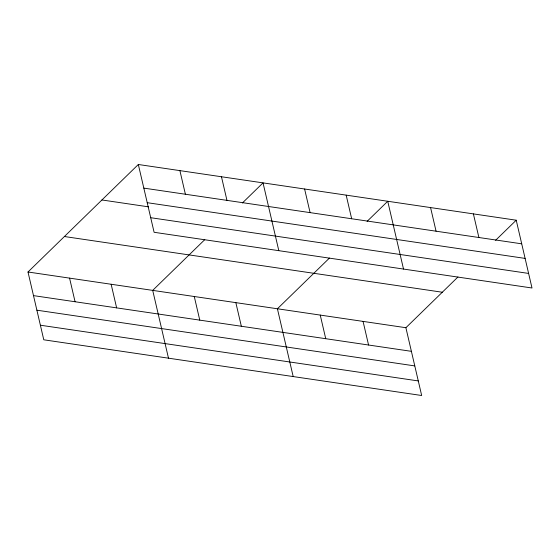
<?xml version="1.0" encoding="UTF-8"?>
<svg xmlns="http://www.w3.org/2000/svg" width="560" height="560" viewBox="0 0 560 560"><rect width="100%" height="100%" fill="white"/><g stroke="black" fill="none" stroke-linecap="round" stroke-linejoin="round"><path stroke-width="0.84" d="M457.933 277.004L405.895 327.712L421.673 395.507L43.778 339.794L28 271.999L138.327 164.493L516.222 220.206L532 288.001L154.105 232.288L138.327 164.493M204.743 239.673L152.705 290.381L168.483 358.176M242.403 202.979L263.032 182.875L278.81 250.67M329.448 258.062L277.41 308.77L293.188 376.565M367.108 221.368L387.737 201.264L403.515 269.059M495.593 240.31L516.222 220.206M143.822 188.111L521.717 243.824M147.217 202.685L525.112 258.405M101.92 199.969L148.575 206.85M150.71 217.707L528.605 273.427M64.407 236.523L442.302 292.236M28 271.999L405.895 327.712M33.495 295.617L411.39 351.33M36.89 310.191L414.785 365.911M40.383 325.213L418.278 380.933M473.396 213.892L478.891 237.51M430.57 207.578L436.065 231.196M346.171 195.132L351.666 218.757M363.069 321.398L368.564 345.016M304.605 189.007L310.1 212.625M320.236 315.084L325.738 338.702M221.466 176.75L226.961 200.368M235.844 302.638L241.339 326.263M179.9 170.618L185.395 194.236M194.271 296.513L199.773 320.131M111.139 284.256L116.634 307.874M69.566 278.124L75.068 301.742"/></g></svg>
